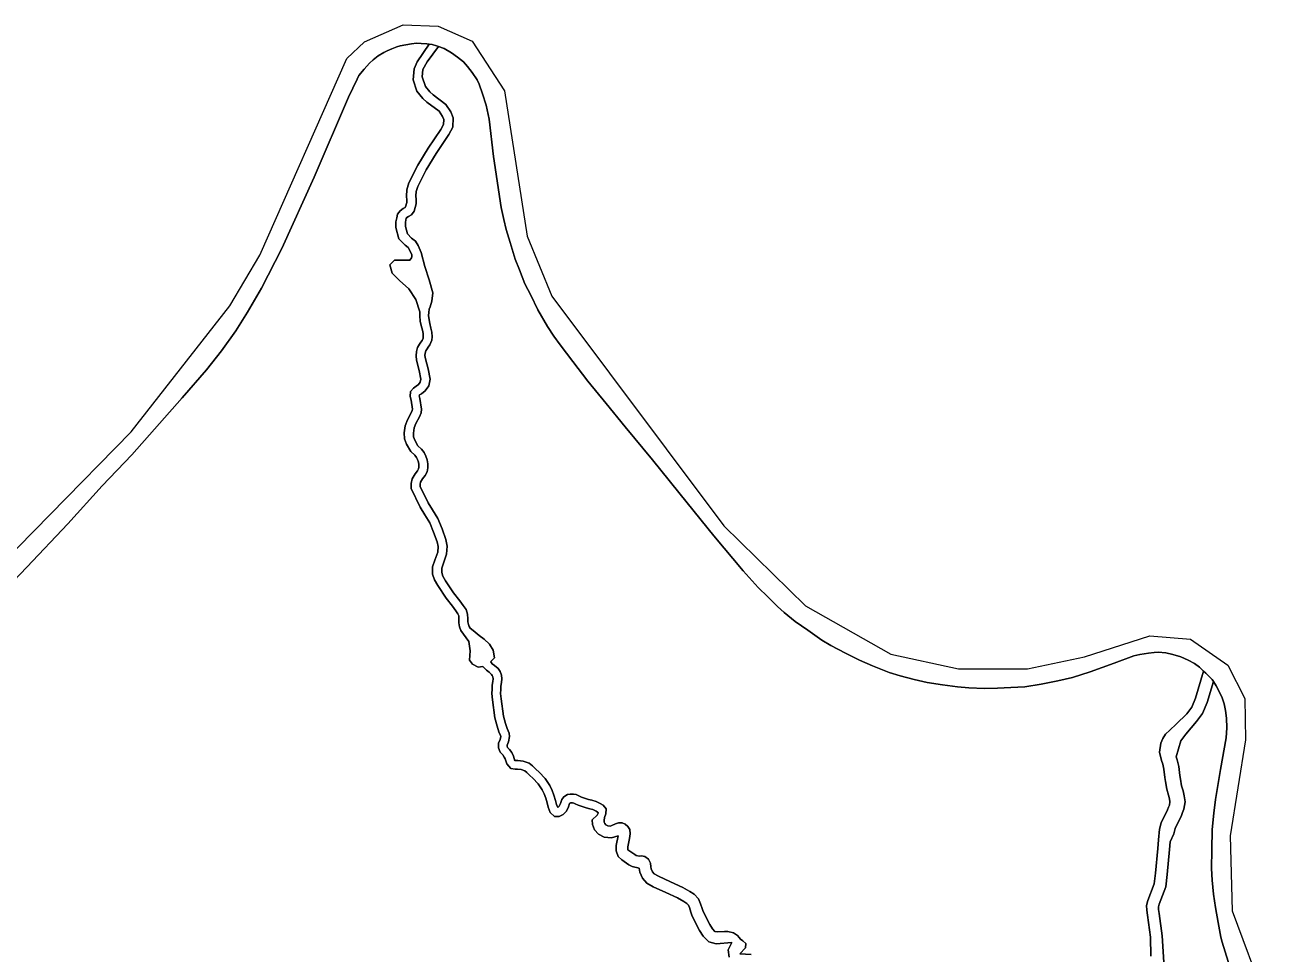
# Model space of a CAD drawing. Header units: inches. Extents: x 469561 to 471650, y 1000291 to 1003909.
# Drawn here: x 470530 to 471096, y 1002944 to 1003368 of the extents above; entities that cross this region are included whole.
import ezdxf

# ---------------------------------------------------------------- set-up
doc = ezdxf.new("R2010")
doc.units = ezdxf.units.IN
doc.header["$MEASUREMENT"] = 0
doc.layers.add('Gulele_10_08_New_Parcel', color=7, linetype='Continuous')

msp = doc.modelspace()

# ---------------------------------------------------------------- linework, layer by layer
at = {"layer": 'Gulele_10_08_New_Parcel'}
for points in [[(470504.8836, 1003107.2522), (470578.8846, 1003182.7174), (470623.9789, 1003240.256), (470637.565, 1003263.3871), (470677.3116, 1003353.1646), (470685.4055, 1003360.6822), (470703.0385, 1003368.489), (470718.9371, 1003367.9107), (470734.5467, 1003360.9714), (470749.2891, 1003338.4186), (470759.551, 1003272.0611), (470770.8246, 1003244.593), (470849.306, 1003139.7801), (470886.5956, 1003103.3486), (470925.4749, 1003081.2294), (470956.405, 1003074.5792), (470987.9132, 1003074.5792), (471013.9292, 1003080.0729), (471043.703, 1003089.6145), (471062.2032, 1003088.1688), (471079.2581, 1003076.3141), (471087.0629, 1003060.9897), (471087.352, 1003042.1957), (471080.2698, 1002998.3913), (471081.2815, 1002964.1282), (471096.3129, 1002923.6488)], [(471082.7141, 1002930.2571), (471076.6249, 1002949.7668), (471076.1367, 1002952.1492), (471074.8417, 1002958.8236), (471073.6518, 1002965.5806), (471072.6965, 1002971.807), (471072.1667, 1002978.1875), (471071.8719, 1002983.4991), (471071.8965, 1002991.9629), (471072.1669, 1003001.2606), (471072.8499, 1003008.6764), (471073.6237, 1003015.008), (471075.9328, 1003028.6301), (471078.4436, 1003043.035), (471078.7583, 1003047.6194), (471078.6529, 1003052.0351), (471078.192, 1003055.611), (471077.5415, 1003058.5594), (471076.7264, 1003061.3037), (471075.3295, 1003064.1669), (471073.9482, 1003066.7819), (471072.6757, 1003068.7235), (471072.0447, 1003069.6863), (471069.2801, 1003072.6227), (471068.2314, 1003073.5689), (471066.3185, 1003075.2948), (471064.0936, 1003077.0122), (471061.2435, 1003078.5945), (471057.7692, 1003080.0614), (471054.1559, 1003081.166), (471050.912, 1003081.7965), (471047.5285, 1003082.1672), (471045.6852, 1003082.0922), (471043.1087, 1003081.7548), (471039.1545, 1003081.1135), (471036.445, 1003080.434), (471027.337, 1003077.2007), (471016.3936, 1003073.1529), (471008.4546, 1003070.6524), (471001.643, 1003069.0695), (470994.1164, 1003067.5585), (470986.5973, 1003066.3895), (470980.2952, 1003066.0025), (470974.2014, 1003065.707), (470968.2121, 1003065.6644), (470961.0868, 1003065.9517), (470955.9778, 1003066.343), (470949.0653, 1003067.2209), (470942.0456, 1003068.2823), (470936.1362, 1003069.751), (470929.7644, 1003071.3797), (470924.7566, 1003072.9122), (470917.1839, 1003075.8966), (470911.2229, 1003078.5577), (470904.8221, 1003081.6732), (470898.2002, 1003085.1785), (470894.089, 1003087.6757), (470887.5842, 1003092.1407), (470881.9022, 1003096.2422), (470876.79, 1003100.2834), (470873.8105, 1003103.077), (470869.3475, 1003107.3676), (470865.0122, 1003111.7255), (470858.1796, 1003119.3199), (470844.8167, 1003135.2781), (470832.6712, 1003150.4028), (470816.8107, 1003169.9894), (470804.3057, 1003185.0505), (470795.5663, 1003195.6488), (470787.3092, 1003205.8338), (470780.4357, 1003214.8463), (470774.6368, 1003222.4918), (470771.7842, 1003226.3427), (470768.8124, 1003230.8738), (470764.5246, 1003238.3804), (470761.2378, 1003245.0303), (470758.5467, 1003250.3181), (470756.0708, 1003256.6043), (470754.1698, 1003261.483), (470751.8081, 1003269.1946), (470749.9675, 1003275.026), (470748.9286, 1003279.6481), (470747.7925, 1003285.1252), (470744.3058, 1003308.3313), (470742.1849, 1003325.419), (470740.871, 1003331.8276), (470739.1743, 1003337.0025), (470737.7538, 1003341.4124), (470736.7688, 1003343.3885), (470734.4909, 1003346.7536), (470732.4278, 1003349.496), (470730.5297, 1003351.5678), (470727.8249, 1003353.7656), (470725.01, 1003355.743), (470721.6857, 1003357.6424), (470721.1987, 1003357.8733), (470719.1718, 1003358.5868), (470718.2607, 1003358.9075), (470716.2599, 1003359.4286), (470714.8658, 1003359.6026), (470713.7746, 1003359.7388), (470711.1909, 1003359.9877), (470709.136, 1003360.0601), (470706.873, 1003359.8751), (470704.2778, 1003359.4094), (470701.6917, 1003358.8333), (470700.0679, 1003358.3901), (470697.8921, 1003357.5099), (470695.664, 1003356.5551), (470694.2744, 1003355.8569), (470691.6448, 1003354.368), (470689.3205, 1003352.5227), (470687.6554, 1003350.9255), (470686.5126, 1003349.6206), (470685.2754, 1003348.2231), (470682.7617, 1003345.3652), (470681.9704, 1003343.7282), (470678.1203, 1003335.4062), (470662.4207, 1003298.9266), (470647.7049, 1003266.4256), (470638.4178, 1003248.3203), (470632.0361, 1003237.3611), (470626.6793, 1003228.806), (470620.133, 1003219.6896), (470613.2699, 1003210.9545), (470602.1661, 1003198.2212), (470579.1611, 1003172.261), (470565.7224, 1003158.0369), (470549.9693, 1003140.749), (470531.3309, 1003120.9742), (470519.0175, 1003108.1289)], [(470519.0175, 1003108.1289), (470531.3309, 1003120.9742), (470549.9693, 1003140.749), (470565.7224, 1003158.0369), (470579.1611, 1003172.261), (470602.1661, 1003198.2212), (470613.2699, 1003210.9545), (470620.133, 1003219.6896), (470626.6793, 1003228.806), (470632.0361, 1003237.3611), (470638.4178, 1003248.3203), (470647.7049, 1003266.4256), (470662.4207, 1003298.9266), (470678.1203, 1003335.4062), (470681.9704, 1003343.7282), (470682.7617, 1003345.3652), (470685.2754, 1003348.2231), (470686.5126, 1003349.6206), (470687.6554, 1003350.9255), (470689.3205, 1003352.5227), (470691.6448, 1003354.368), (470694.2744, 1003355.8569), (470695.664, 1003356.5551), (470697.8921, 1003357.5099), (470700.0679, 1003358.3901), (470701.6917, 1003358.8333), (470704.2778, 1003359.4094), (470706.873, 1003359.8751), (470709.136, 1003360.0601), (470711.1909, 1003359.9877), (470713.7746, 1003359.7388), (470714.8658, 1003359.6026), (470709.4773, 1003351.5765), (470708.0509, 1003348.3217), (470707.6072, 1003343.4116), (470709.2901, 1003338.2475), (470712.063, 1003334.9144), (470713.88, 1003333.1794), (470719.3811, 1003329.0196), (470720.9752, 1003326.7047), (470721.5341, 1003325.2783), (470721.4364, 1003322.9894), (470720.1541, 1003320.7334), (470714.3654, 1003312.1133), (470709.6996, 1003304.3689), (470705.6175, 1003296.2912), (470704.6682, 1003293.1342), (470704.5009, 1003290.3551), (470704.678, 1003288.4908), (470704.6845, 1003287.4175), (470704.0523, 1003285.3547), (470703.8868, 1003285.1314), (470703.0385, 1003284.6393), (470701.6925, 1003283.6162), (470700.4323, 1003282.084), (470700.0685, 1003280.362), (470699.7178, 1003278.6084), (470699.7358, 1003275.9141), (470701.0758, 1003270.8774), (470703.9386, 1003267.8628), (470705.3089, 1003266.79), (470705.9454, 1003265.7574), (470706.9288, 1003263.4723), (470706.9883, 1003262.6384), (470706.7792, 1003262.0933), (470706.0947, 1003261.1396), (470699.065, 1003261.0127), (470696.9541, 1003258.8999), (470697.981, 1003255.1312), (470701.2902, 1003251.8193), (470705.5978, 1003248.0506), (470708.7928, 1003243.1399), (470710.6588, 1003237.5551), (470710.6063, 1003235.641), (470710.8389, 1003233.1954), (470711.2445, 1003231.2028), (470711.7874, 1003229.0631), (470712.1258, 1003227.6048), (470712.1976, 1003226.2367), (470712.1073, 1003225.5255), (470711.6683, 1003224.3992), (470711.1443, 1003223.7053), (470710.5158, 1003222.813), (470709.6054, 1003221.2489), (470709.0434, 1003219.3303), (470708.9067, 1003217.4007), (470709.1379, 1003215.4944), (470710.3357, 1003210.7121), (470711.0952, 1003206.7529), (470710.8029, 1003205.4316), (470710.0748, 1003204.333), (470708.9894, 1003203.5231), (470707.7689, 1003202.7199), (470706.4401, 1003201.16), (470706.198, 1003198.8997), (470706.6013, 1003197.172), (470707.2071, 1003193.0461), (470707.1445, 1003192.4623), (470706.6956, 1003191.4505), (470704.9738, 1003188.2352), (470704.0087, 1003185.5017), (470703.5554, 1003182.2782), (470703.6765, 1003179.557), (470704.5884, 1003177.1157), (470706.5086, 1003173.7723), (470708.2912, 1003172.1001), (470709.0416, 1003171.0914), (470709.5441, 1003170.0396), (470709.9649, 1003168.8891), (470710.137, 1003167.7932), (470710.1648, 1003166.6723), (470709.9892, 1003165.884), (470709.5475, 1003165.0047), (470708.4544, 1003163.5279), (470707.0869, 1003161.2615), (470706.6736, 1003159.2029), (470706.6886, 1003156.9245), (470710.7394, 1003148.2834), (470712.8979, 1003144.8503), (470715.2032, 1003141.2462), (470716.901, 1003136.9764), (470718.538, 1003132.5293), (470718.9819, 1003130.3402), (470718.7756, 1003127.7757), (470717.5165, 1003124.2036), (470716.4798, 1003121.1228), (470716.4667, 1003117.8367), (470717.3172, 1003115.1321), (470718.7821, 1003112.6146), (470722.6167, 1003106.8723), (470725.585, 1003103.1147), (470727.0712, 1003101.0883), (470728.0393, 1003099.7012), (470728.3521, 1003098.7653), (470728.4504, 1003097.3028), (470728.4607, 1003095.6094), (470728.7454, 1003093.8), (470729.3384, 1003092.0597), (470732.9693, 1003087.0228), (470733.5969, 1003082.7401), (470733.3116, 1003078.5146), (470734.6238, 1003076.6873), (470737.3054, 1003075.2598), (470739.4407, 1003075.6812), (470741.0412, 1003073.9116), (470742.2368, 1003073.057), (470743.3917, 1003072.0289), (470743.7014, 1003071.5783), (470743.965, 1003070.8668), (470744.0276, 1003069.9679), (470743.9406, 1003068.7688), (470743.7019, 1003067.0739), (470743.5967, 1003065.3323), (470743.4915, 1003063.3203), (470743.7169, 1003060.4355), (470744.8427, 1003052.1394), (470745.9019, 1003048.4373), (470746.677, 1003045.8727), (470747.4828, 1003044.1107), (470747.5372, 1003043.7365), (470747.2653, 1003042.3714), (470746.5539, 1003040.5918), (470746.4781, 1003038.5888), (470747.267, 1003036.6111), (470748.4473, 1003035.2833), (470749.1722, 1003034.3302), (470749.5583, 1003033.4309), (470749.822, 1003032.5076), (470750.2613, 1003031.2439), (470752.1529, 1003029.0106), (470754.1905, 1003028.7331), (470755.1947, 1003028.7948), (470756.8816, 1003028.5842), (470758.5558, 1003027.9605), (470759.3707, 1003027.3133), (470760.7867, 1003025.9416), (470762.2256, 1003024.6014), (470764.6602, 1003022.017), (470766.4432, 1003019.4168), (470767.2823, 1003017.467), (470768.0504, 1003015.5703), (470768.6671, 1003013.4495), (470769.2261, 1003011.4135), (470770.165, 1003008.9685), (470772.1261, 1003007.236), (470774.2628, 1003007.1882), (470776.0022, 1003008.0237), (470777.5974, 1003009.6785), (470778.4387, 1003011.6307), (470778.9795, 1003013.0702), (470779.1181, 1003013.2549), (470779.3206, 1003013.3857), (470780.3455, 1003013.3737), (470780.8489, 1003013.3009), (470781.4284, 1003013.0334), (470782.8316, 1003012.2984), (470786.553, 1003011.0755), (470788.1569, 1003010.7421), (470789.6047, 1003010.3554), (470791.0309, 1003009.6068), (470791.7461, 1003009.1874), (470791.946, 1003008.9628), (470791.9888, 1003008.6542), (470791.5912, 1003007.7567), (470789.3253, 1003005.6447), (470789.448, 1003003.5131), (470790.3638, 1003001.1565), (470792.1686, 1002999.159), (470794.8002, 1002997.7084), (470798.0263, 1002997.4214), (470801.1551, 1002998.3157), (470800.1299, 1002993.9124), (470800.1945, 1002991.5317), (470801.0837, 1002988.925), (470802.7604, 1002987.3862), (470806.0166, 1002985.1384), (470807.5715, 1002984.4187), (470810.6861, 1002983.6369), (470811.0439, 1002981.7821), (470812.1512, 1002979.0214), (470814.1874, 1002976.7259), (470817.0607, 1002975.149), (470822.8116, 1002972.4743), (470828.1269, 1002970.0336), (470831.1156, 1002968.3134), (470832.4853, 1002967.5276), (470833.1824, 1002966.7796), (470833.6298, 1002965.5986), (470834.3357, 1002963.5242), (470834.9305, 1002961.7141), (470838.2759, 1002955.2174), (470839.8979, 1002952.6188), (470842.4119, 1002949.9526), (470845.7894, 1002949.1039), (470853.001, 1002949.6536), (470851.283, 1002946.3203), (470851.6859, 1002942.962)], [(470851.6859, 1002942.962), (470851.283, 1002946.3203), (470853.001, 1002949.6536), (470845.7894, 1002949.1039), (470842.4119, 1002949.9526), (470839.8979, 1002952.6188), (470838.2759, 1002955.2174), (470834.9305, 1002961.7141), (470834.3357, 1002963.5242), (470833.6298, 1002965.5986), (470833.1824, 1002966.7796), (470832.4853, 1002967.5276), (470831.1156, 1002968.3134), (470828.1269, 1002970.0336), (470822.8116, 1002972.4743), (470817.0607, 1002975.149), (470814.1874, 1002976.7259), (470812.1512, 1002979.0214), (470811.0439, 1002981.7821), (470810.6861, 1002983.6369), (470807.5715, 1002984.4187), (470806.0166, 1002985.1384), (470802.7604, 1002987.3862), (470801.0837, 1002988.925), (470800.1945, 1002991.5317), (470800.1299, 1002993.9124), (470801.1551, 1002998.3157), (470798.0263, 1002997.4214), (470794.8002, 1002997.7084), (470792.1686, 1002999.159), (470790.3638, 1003001.1565), (470789.448, 1003003.5131), (470789.3253, 1003005.6447), (470791.5912, 1003007.7567), (470791.9888, 1003008.6542), (470791.946, 1003008.9628), (470791.7461, 1003009.1874), (470791.0309, 1003009.6068), (470789.6047, 1003010.3554), (470788.1569, 1003010.7421), (470786.553, 1003011.0755), (470782.8316, 1003012.2984), (470781.4284, 1003013.0334), (470780.8489, 1003013.3009), (470780.3455, 1003013.3737), (470779.3206, 1003013.3857), (470779.1181, 1003013.2549), (470778.9795, 1003013.0702), (470778.4387, 1003011.6307), (470777.5974, 1003009.6785), (470776.0022, 1003008.0237), (470774.2628, 1003007.1882), (470772.1261, 1003007.236), (470770.165, 1003008.9685), (470769.2261, 1003011.4135), (470768.6671, 1003013.4495), (470768.0504, 1003015.5703), (470767.2823, 1003017.467), (470766.4432, 1003019.4168), (470764.6602, 1003022.017), (470762.2256, 1003024.6014), (470760.7867, 1003025.9416), (470759.3707, 1003027.3133), (470758.5558, 1003027.9605), (470756.8816, 1003028.5842), (470755.1947, 1003028.7948), (470754.1905, 1003028.7331), (470752.1529, 1003029.0106), (470750.2613, 1003031.2439), (470749.822, 1003032.5076), (470749.5583, 1003033.4309), (470749.1722, 1003034.3302), (470748.4473, 1003035.2833), (470747.267, 1003036.6111), (470746.4781, 1003038.5888), (470746.5539, 1003040.5918), (470747.2653, 1003042.3714), (470747.5372, 1003043.7365), (470747.4828, 1003044.1107), (470746.677, 1003045.8727), (470745.9019, 1003048.4373), (470744.8427, 1003052.1394), (470743.7169, 1003060.4355), (470743.4915, 1003063.3203), (470743.5967, 1003065.3323), (470743.7019, 1003067.0739), (470743.9406, 1003068.7688), (470744.0276, 1003069.9679), (470743.965, 1003070.8668), (470743.7014, 1003071.5783), (470743.3917, 1003072.0289), (470742.2368, 1003073.057), (470741.0412, 1003073.9116), (470739.4407, 1003075.6812), (470737.3054, 1003075.2598), (470734.6238, 1003076.6873), (470733.3116, 1003078.5146), (470733.5969, 1003082.7401), (470732.9693, 1003087.0228), (470729.3384, 1003092.0597), (470728.7454, 1003093.8), (470728.4607, 1003095.6094), (470728.4504, 1003097.3028), (470728.3521, 1003098.7653), (470728.0393, 1003099.7012), (470727.0712, 1003101.0883), (470725.585, 1003103.1147), (470722.6167, 1003106.8723), (470718.7821, 1003112.6146), (470717.3172, 1003115.1321), (470716.4667, 1003117.8367), (470716.4798, 1003121.1228), (470717.5165, 1003124.2036), (470718.7756, 1003127.7757), (470718.9819, 1003130.3402), (470718.538, 1003132.5293), (470716.901, 1003136.9764), (470715.2032, 1003141.2462), (470712.8979, 1003144.8503), (470710.7394, 1003148.2834), (470706.6886, 1003156.9245), (470706.6736, 1003159.2029), (470707.0869, 1003161.2615), (470708.4544, 1003163.5279), (470709.5475, 1003165.0047), (470709.9892, 1003165.884), (470710.1648, 1003166.6723), (470710.137, 1003167.7932), (470709.9649, 1003168.8891), (470709.5441, 1003170.0396), (470709.0416, 1003171.0914), (470708.2912, 1003172.1001), (470706.5086, 1003173.7723), (470704.5884, 1003177.1157), (470703.6765, 1003179.557), (470703.5554, 1003182.2782), (470704.0087, 1003185.5017), (470704.9738, 1003188.2352), (470706.6956, 1003191.4505), (470707.1445, 1003192.4623), (470707.2071, 1003193.0461), (470706.6013, 1003197.172), (470706.198, 1003198.8997), (470706.4401, 1003201.16), (470707.7689, 1003202.7199), (470708.9894, 1003203.5231), (470710.0748, 1003204.333), (470710.8029, 1003205.4316), (470711.0952, 1003206.7529), (470710.3357, 1003210.7121), (470709.1379, 1003215.4944), (470708.9067, 1003217.4007), (470709.0434, 1003219.3303), (470709.6054, 1003221.2489), (470710.5158, 1003222.813), (470711.1443, 1003223.7053), (470711.6683, 1003224.3992), (470712.1073, 1003225.5255), (470712.1976, 1003226.2367), (470712.1258, 1003227.6048), (470711.7874, 1003229.0631), (470711.2445, 1003231.2028), (470710.8389, 1003233.1954), (470710.6063, 1003235.641), (470710.6588, 1003237.5551), (470708.7928, 1003243.1399), (470705.5978, 1003248.0506), (470701.2902, 1003251.8193), (470697.981, 1003255.1312), (470696.9541, 1003258.8999), (470699.065, 1003261.0127), (470706.0947, 1003261.1396), (470706.7792, 1003262.0933), (470706.9883, 1003262.6384), (470706.9288, 1003263.4723), (470705.9454, 1003265.7574), (470705.3089, 1003266.79), (470703.9386, 1003267.8628), (470701.0758, 1003270.8774), (470699.7358, 1003275.9141), (470699.7178, 1003278.6084), (470700.0685, 1003280.362), (470700.4323, 1003282.084), (470701.6925, 1003283.6162), (470703.0385, 1003284.6393), (470703.8868, 1003285.1314), (470704.0523, 1003285.3547), (470704.6845, 1003287.4175), (470704.678, 1003288.4908), (470704.5009, 1003290.3551), (470704.6682, 1003293.1342), (470705.6175, 1003296.2912), (470709.6996, 1003304.3689), (470714.3654, 1003312.1133), (470720.1541, 1003320.7334), (470721.4364, 1003322.9894), (470721.5341, 1003325.2783), (470720.9752, 1003326.7047), (470719.3811, 1003329.0196), (470713.88, 1003333.1794), (470712.063, 1003334.9144), (470709.2901, 1003338.2475), (470707.6072, 1003343.4116), (470708.0509, 1003348.3217), (470709.4773, 1003351.5765), (470714.8658, 1003359.6026), (470716.2599, 1003359.4286), (470718.2607, 1003358.9075), (470719.1718, 1003358.5868), (470713.9846, 1003351.6336), (470711.9877, 1003348.1504), (470711.7274, 1003344.7536), (470713.1518, 1003340.38), (470715.2355, 1003337.8763), (470716.6924, 1003336.4845), (470722.5523, 1003332.0525), (470724.8265, 1003328.7504), (470725.902, 1003326.0075), (470725.7213, 1003321.7585), (470723.8416, 1003318.4526), (470718.0212, 1003309.7867), (470713.4948, 1003302.2705), (470709.6565, 1003294.6782), (470708.9625, 1003292.3698), (470708.846, 1003290.43), (470709.0088, 1003288.7095), (470709.0216, 1003286.7816), (470707.9771, 1003283.3736), (470706.8353, 1003281.8323), (470705.4452, 1003281.0264), (470704.7173, 1003280.4728), (470704.4526, 1003280.1506), (470704.3128, 1003279.4893), (470704.054, 1003278.1934), (470704.0642, 1003276.495), (470704.9783, 1003273.0595), (470706.8602, 1003271.0785), (470708.5903, 1003269.7236), (470709.8004, 1003267.7614), (470711.1987, 1003264.5122), (470712.9008, 1003258.2148), (470714.9547, 1003252.0478), (470716.5522, 1003246.1092), (470716.1381, 1003242.3436), (470715.3529, 1003239.7677), (470714.9561, 1003238.6793), (470714.6848, 1003237.1799), (470714.6457, 1003235.7762), (470714.8348, 1003233.7904), (470715.179, 1003232.1013), (470715.7078, 1003230.0158), (470716.1364, 1003228.1697), (470716.2448, 1003226.0863), (470716.0473, 1003224.5245), (470715.2256, 1003222.4152), (470714.4041, 1003221.3265), (470713.9148, 1003220.6327), (470713.3397, 1003219.6434), (470713.0371, 1003218.6124), (470712.9592, 1003217.5031), (470713.1434, 1003215.9795), (470714.3853, 1003211.5218), (470715.3114, 1003206.6932), (470714.669, 1003203.7904), (470713.1201, 1003201.4524), (470711.3602, 1003200.1401), (470710.5313, 1003199.5949), (470710.4111, 1003199.4534), (470710.379, 1003199.1555), (470710.6622, 1003197.9425), (470711.3692, 1003193.1272), (470711.1812, 1003191.3794), (470710.409, 1003189.6364), (470708.7632, 1003186.5632), (470708.0408, 1003184.517), (470707.6981, 1003182.0801), (470707.7729, 1003180.3917), (470708.338, 1003178.8778), (470709.7834, 1003176.3627), (470711.3845, 1003174.8595), (470712.5947, 1003173.2341), (470713.3542, 1003171.6428), (470713.9817, 1003169.9301), (470714.2596, 1003168.1658), (470714.3052, 1003166.2681), (470713.9088, 1003164.4867), (470713.0772, 1003162.8325), (470711.8902, 1003161.228), (470710.995, 1003159.7437), (470710.8064, 1003158.8053), (470710.8124, 1003157.8576), (470714.3709, 1003150.267), (470716.3863, 1003147.062), (470718.8949, 1003143.139), (470720.7587, 1003138.453), (470722.5229, 1003133.659), (470723.1446, 1003130.5896), (470722.8491, 1003126.9099), (470721.4208, 1003122.859), (470720.6068, 1003120.4384), (470720.5984, 1003118.4625), (470721.1186, 1003116.811), (470722.2875, 1003114.8017), (470725.9591, 1003109.3035), (470728.871, 1003105.6165), (470730.4293, 1003103.4912), (470731.7666, 1003101.5769), (470732.4364, 1003099.5717), (470732.5788, 1003097.4543), (470732.5882, 1003095.9453), (470732.77, 1003094.7943), (470733.0933, 1003093.844), (470733.5803, 1003093.0664), (470734.9859, 1003092.0596), (470737.76, 1003089.788), (470740.0001, 1003088.0748), (470742.3959, 1003085.8645), (470744.1615, 1003083.031), (470744.739, 1003079.6521), (470743.0234, 1003077.8596), (470742.9354, 1003077.8052), (470742.9696, 1003077.6952), (470743.6971, 1003076.891), (470744.7171, 1003076.1619), (470746.3894, 1003074.673), (470747.251, 1003073.4197), (470747.8842, 1003071.7109), (470748.0058, 1003069.9619), (470747.8887, 1003068.3481), (470747.6534, 1003066.677), (470747.5586, 1003065.109), (470747.4678, 1003063.3716), (470747.6643, 1003060.8572), (470748.7365, 1003052.9562), (470749.709, 1003049.5571), (470750.3977, 1003047.2783), (470751.3282, 1003045.2437), (470751.5623, 1003043.631), (470751.0857, 1003041.2378), (470750.4933, 1003039.756), (470750.4753, 1003039.2785), (470750.6951, 1003038.7275), (470751.514, 1003037.8063), (470752.626, 1003036.3442), (470753.3045, 1003034.764), (470753.6069, 1003033.7049), (470754.0095, 1003032.5469), (470754.0597, 1003032.7558), (470754.338, 1003032.7179), (470755.3198, 1003032.7782), (470757.8328, 1003032.4645), (470760.5309, 1003031.4593), (470761.9915, 1003030.2993), (470763.5198, 1003028.8188), (470765.0251, 1003027.4168), (470767.7592, 1003024.5145), (470769.935, 1003021.3414), (470770.9443, 1003018.9963), (470771.8044, 1003016.8725), (470772.4859, 1003014.5288), (470773.0008, 1003012.6531), (470773.5209, 1003011.2987), (470773.6406, 1003011.2916), (470774.2391, 1003011.9124), (470774.7571, 1003013.1145), (470775.4647, 1003014.998), (470776.3698, 1003016.2037), (470777.9845, 1003017.2469), (470779.2132, 1003017.3611), (470780.6634, 1003017.3372), (470781.988, 1003017.1457), (470783.1818, 1003016.5946), (470784.3822, 1003015.9658), (470787.5795, 1003014.9152), (470789.0734, 1003014.6046), (470791.0568, 1003014.0749), (470792.9577, 1003013.077), (470794.294, 1003012.2935), (470795.7109, 1003010.701), (470795.5576, 1003008.4505), (470794.9307, 1003006.6649), (470794.6714, 1003005.2971), (470794.7083, 1003004.6567), (470794.9654, 1003003.995), (470795.5163, 1003003.3853), (470796.3866, 1003002.9056), (470797.5142, 1003002.8053), (470798.2727, 1003003.0221), (470799.8303, 1003003.8282), (470801.2044, 1003004.2454), (470802.8777, 1003004.2555), (470804.3431, 1003003.7063), (470805.5452, 1003002.6847), (470806.4114, 1003001.2736), (470806.6514, 1002999.2676), (470806.3484, 1002997.1725), (470805.4638, 1002993.3729), (470805.5023, 1002991.9546), (470808.6629, 1002989.7728), (470809.3512, 1002989.4543), (470810.6984, 1002989.1161), (470811.7713, 1002989.1734), (470813.2903, 1002988.9663), (470814.997, 1002987.6721), (470815.8808, 1002985.8503), (470815.9863, 1002984.2338), (470816.1685, 1002983.2892), (470816.7423, 1002981.8586), (470817.5537, 1002980.9439), (470819.4637, 1002979.8957), (470825.0422, 1002977.3012), (470830.5678, 1002974.7639), (470833.7648, 1002972.9238), (470835.8277, 1002971.7403), (470837.7846, 1002969.6405), (470838.6344, 1002967.3976), (470839.3786, 1002965.2107), (470839.8507, 1002963.774), (470842.9028, 1002957.8468), (470844.1289, 1002955.8825), (470845.2147, 1002954.7309), (470846.2471, 1002954.4715), (470849.6505, 1002954.7309), (470851.1514, 1002954.6756), (470853.7939, 1002954.0987), (470855.5675, 1002952.9077), (470856.3025, 1002951.9205), (470856.9349, 1002951.2063), (470857.9257, 1002950.4601), (470859.2924, 1002949.2115), (470859.1429, 1002947.262), (470856.6251, 1002944.4603), (470861.7774, 1002944.1553)], [(470861.7774, 1002944.1553), (470856.6251, 1002944.4603), (470859.1429, 1002947.262), (470859.2924, 1002949.2115), (470857.9257, 1002950.4601), (470856.9349, 1002951.2063), (470856.3025, 1002951.9205), (470855.5675, 1002952.9077), (470853.7939, 1002954.0987), (470851.1514, 1002954.6756), (470849.6505, 1002954.7309), (470846.2471, 1002954.4715), (470845.2147, 1002954.7309), (470844.1289, 1002955.8825), (470842.9028, 1002957.8468), (470839.8507, 1002963.774), (470839.3786, 1002965.2107), (470838.6344, 1002967.3976), (470837.7846, 1002969.6405), (470835.8277, 1002971.7403), (470833.7648, 1002972.9238), (470830.5678, 1002974.7639), (470825.0422, 1002977.3012), (470819.4637, 1002979.8957), (470817.5537, 1002980.9439), (470816.7423, 1002981.8586), (470816.1685, 1002983.2892), (470815.9863, 1002984.2338), (470815.8808, 1002985.8503), (470814.997, 1002987.6721), (470813.2903, 1002988.9663), (470811.7713, 1002989.1734), (470810.6984, 1002989.1161), (470809.3512, 1002989.4543), (470808.6629, 1002989.7728), (470805.5023, 1002991.9546), (470805.4638, 1002993.3729), (470806.3484, 1002997.1725), (470806.6514, 1002999.2676), (470806.4114, 1003001.2736), (470805.5452, 1003002.6847), (470804.3431, 1003003.7063), (470802.8777, 1003004.2555), (470801.2044, 1003004.2454), (470799.8303, 1003003.8282), (470798.2727, 1003003.0221), (470797.5142, 1003002.8053), (470796.3866, 1003002.9056), (470795.5163, 1003003.3853), (470794.9654, 1003003.995), (470794.7083, 1003004.6567), (470794.6714, 1003005.2971), (470794.9307, 1003006.6649), (470795.5576, 1003008.4505), (470795.7109, 1003010.701), (470794.294, 1003012.2935), (470792.9577, 1003013.077), (470791.0568, 1003014.0749), (470789.0734, 1003014.6046), (470787.5795, 1003014.9152), (470784.3822, 1003015.9658), (470783.1818, 1003016.5946), (470781.988, 1003017.1457), (470780.6634, 1003017.3372), (470779.2132, 1003017.3611), (470777.9845, 1003017.2469), (470776.3698, 1003016.2037), (470775.4647, 1003014.998), (470774.7571, 1003013.1145), (470774.2391, 1003011.9124), (470773.6406, 1003011.2916), (470773.5209, 1003011.2987), (470773.0008, 1003012.6531), (470772.4859, 1003014.5288), (470771.8044, 1003016.8725), (470770.9443, 1003018.9963), (470769.935, 1003021.3414), (470767.7592, 1003024.5145), (470765.0251, 1003027.4168), (470763.5198, 1003028.8188), (470761.9915, 1003030.2993), (470760.5309, 1003031.4593), (470757.8328, 1003032.4645), (470755.3198, 1003032.7782), (470754.338, 1003032.7179), (470754.0597, 1003032.7558), (470754.0095, 1003032.5469), (470753.6069, 1003033.7049), (470753.3045, 1003034.764), (470752.626, 1003036.3442), (470751.514, 1003037.8063), (470750.6951, 1003038.7275), (470750.4753, 1003039.2785), (470750.4933, 1003039.756), (470751.0857, 1003041.2378), (470751.5623, 1003043.631), (470751.3282, 1003045.2437), (470750.3977, 1003047.2783), (470749.709, 1003049.5571), (470748.7365, 1003052.9562), (470747.6643, 1003060.8572), (470747.4678, 1003063.3716), (470747.5586, 1003065.109), (470747.6534, 1003066.677), (470747.8887, 1003068.3481), (470748.0058, 1003069.9619), (470747.8842, 1003071.7109), (470747.251, 1003073.4197), (470746.3894, 1003074.673), (470744.7171, 1003076.1619), (470743.6971, 1003076.891), (470742.9696, 1003077.6952), (470742.9354, 1003077.8052), (470743.0234, 1003077.8596), (470744.739, 1003079.6521), (470744.1615, 1003083.031), (470742.3959, 1003085.8645), (470740.0001, 1003088.0748), (470737.76, 1003089.788), (470734.9859, 1003092.0596), (470733.5803, 1003093.0664), (470733.0933, 1003093.844), (470732.77, 1003094.7943), (470732.5882, 1003095.9453), (470732.5788, 1003097.4543), (470732.4364, 1003099.5717), (470731.7666, 1003101.5769), (470730.4293, 1003103.4912), (470728.871, 1003105.6165), (470725.9591, 1003109.3035), (470722.2875, 1003114.8017), (470721.1186, 1003116.811), (470720.5984, 1003118.4625), (470720.6068, 1003120.4384), (470721.4208, 1003122.859), (470722.8491, 1003126.9099), (470723.1446, 1003130.5896), (470722.5229, 1003133.659), (470720.7587, 1003138.453), (470718.8949, 1003143.139), (470716.3863, 1003147.062), (470714.3709, 1003150.267), (470710.8124, 1003157.8576), (470710.8064, 1003158.8053), (470710.995, 1003159.7437), (470711.8902, 1003161.228), (470713.0772, 1003162.8325), (470713.9088, 1003164.4867), (470714.3052, 1003166.2681), (470714.2596, 1003168.1658), (470713.9817, 1003169.9301), (470713.3542, 1003171.6428), (470712.5947, 1003173.2341), (470711.3845, 1003174.8595), (470709.7834, 1003176.3627), (470708.338, 1003178.8778), (470707.7729, 1003180.3917), (470707.6981, 1003182.0801), (470708.0408, 1003184.517), (470708.7632, 1003186.5632), (470710.409, 1003189.6364), (470711.1812, 1003191.3794), (470711.3692, 1003193.1272), (470710.6622, 1003197.9425), (470710.379, 1003199.1555), (470710.4111, 1003199.4534), (470710.5313, 1003199.5949), (470711.3602, 1003200.1401), (470713.1201, 1003201.4524), (470714.669, 1003203.7904), (470715.3114, 1003206.6932), (470714.3853, 1003211.5218), (470713.1434, 1003215.9795), (470712.9592, 1003217.5031), (470713.0371, 1003218.6124), (470713.3397, 1003219.6434), (470713.9148, 1003220.6327), (470714.4041, 1003221.3265), (470715.2256, 1003222.4152), (470716.0473, 1003224.5245), (470716.2448, 1003226.0863), (470716.1364, 1003228.1697), (470715.7078, 1003230.0158), (470715.179, 1003232.1013), (470714.8348, 1003233.7904), (470714.6457, 1003235.7762), (470714.6848, 1003237.1799), (470714.9561, 1003238.6793), (470715.3529, 1003239.7677), (470716.1381, 1003242.3436), (470716.5522, 1003246.1092), (470714.9547, 1003252.0478), (470712.9008, 1003258.2148), (470711.1987, 1003264.5122), (470709.8004, 1003267.7614), (470708.5903, 1003269.7236), (470706.8602, 1003271.0785), (470704.9783, 1003273.0595), (470704.0642, 1003276.495), (470704.054, 1003278.1934), (470704.3128, 1003279.4893), (470704.4526, 1003280.1506), (470704.7173, 1003280.4728), (470705.4452, 1003281.0264), (470706.8353, 1003281.8323), (470707.9771, 1003283.3736), (470709.0216, 1003286.7816), (470709.0088, 1003288.7095), (470708.846, 1003290.43), (470708.9625, 1003292.3698), (470709.6565, 1003294.6782), (470713.4948, 1003302.2705), (470718.0212, 1003309.7867), (470723.8416, 1003318.4526), (470725.7213, 1003321.7585), (470725.902, 1003326.0075), (470724.8265, 1003328.7504), (470722.5523, 1003332.0525), (470716.6924, 1003336.4845), (470715.2355, 1003337.8763), (470713.1518, 1003340.38), (470711.7274, 1003344.7536), (470711.9877, 1003348.1504), (470713.9846, 1003351.6336), (470719.1718, 1003358.5868), (470721.1987, 1003357.8733), (470721.6857, 1003357.6424), (470725.01, 1003355.743), (470727.8249, 1003353.7656), (470730.5297, 1003351.5678), (470732.4278, 1003349.496), (470734.4909, 1003346.7536), (470736.7688, 1003343.3885), (470737.7538, 1003341.4124), (470739.1743, 1003337.0025), (470740.871, 1003331.8276), (470742.1849, 1003325.419), (470744.3058, 1003308.3313), (470747.7925, 1003285.1252), (470748.9286, 1003279.6481), (470749.9675, 1003275.026), (470751.8081, 1003269.1946), (470754.1698, 1003261.483), (470756.0708, 1003256.6043), (470758.5467, 1003250.3181), (470761.2378, 1003245.0303), (470764.5246, 1003238.3804), (470768.8124, 1003230.8738), (470771.7842, 1003226.3427), (470774.6368, 1003222.4918), (470780.4357, 1003214.8463), (470787.3092, 1003205.8338), (470795.5663, 1003195.6488), (470804.3057, 1003185.0505), (470816.8107, 1003169.9894), (470832.6712, 1003150.4028), (470844.8167, 1003135.2781), (470858.1796, 1003119.3199), (470865.0122, 1003111.7255), (470869.3475, 1003107.3676), (470873.8105, 1003103.077), (470876.79, 1003100.2834), (470881.9022, 1003096.2422), (470887.5842, 1003092.1407), (470894.089, 1003087.6757), (470898.2002, 1003085.1785), (470904.8221, 1003081.6732), (470911.2229, 1003078.5577), (470917.1839, 1003075.8966), (470924.7566, 1003072.9122), (470929.7644, 1003071.3797), (470936.1362, 1003069.751), (470942.0456, 1003068.2823), (470949.0653, 1003067.2209), (470955.9778, 1003066.343), (470961.0868, 1003065.9517), (470968.2121, 1003065.6644), (470974.2014, 1003065.707), (470980.2952, 1003066.0025), (470986.5973, 1003066.3895), (470994.1164, 1003067.5585), (471001.643, 1003069.0695), (471008.4546, 1003070.6524), (471016.3936, 1003073.1529), (471027.337, 1003077.2007), (471036.445, 1003080.434), (471039.1545, 1003081.1135), (471043.1087, 1003081.7548), (471045.6852, 1003082.0922), (471047.5285, 1003082.1672), (471050.912, 1003081.7965), (471054.1559, 1003081.166), (471057.7692, 1003080.0614), (471061.2435, 1003078.5945), (471064.0936, 1003077.0122), (471066.3185, 1003075.2948), (471068.2314, 1003073.5689), (471064.5828, 1003061.1208), (471062.8132, 1003057.0436), (471060.5995, 1003054.0995), (471055.7169, 1003049.2828), (471052.8643, 1003046.637), (471050.8627, 1003044.7831), (471049.5818, 1003042.849), (471048.6897, 1003040.588), (471048.108, 1003036.5529), (471048.978, 1003032.796), (471049.5932, 1003031.126), (471050.1001, 1003028.8561), (471050.591, 1003024.9382), (471050.8811, 1003023.1094), (471051.3873, 1003019.6593), (471052.2247, 1003016.984), (471052.6506, 1003015.3049), (471052.8454, 1003013.8958), (471052.611, 1003012.4257), (471052.2279, 1003011.4975), (471051.7813, 1003010.2882), (471048.8874, 1003004.2276), (471048.0993, 1003001.3775), (471047.564, 1002996.5129), (471047.3164, 1002992.5062), (471046.2415, 1002981.3399), (471045.6902, 1002976.4105), (471042.7379, 1002968.8181), (471042.2286, 1002966.5905), (471042.2442, 1002964.3728), (471042.5469, 1002962.1366), (471043.9884, 1002952.0658), (471044.1596, 1002943.384)], [(471044.1596, 1002943.384), (471043.9884, 1002952.0658), (471042.5469, 1002962.1366), (471042.2442, 1002964.3728), (471042.2286, 1002966.5905), (471042.7379, 1002968.8181), (471045.6902, 1002976.4105), (471046.2415, 1002981.3399), (471047.3164, 1002992.5062), (471047.564, 1002996.5129), (471048.0993, 1003001.3775), (471048.8874, 1003004.2276), (471051.7813, 1003010.2882), (471052.2279, 1003011.4975), (471052.611, 1003012.4257), (471052.8454, 1003013.8958), (471052.6506, 1003015.3049), (471052.2247, 1003016.984), (471051.3873, 1003019.6593), (471050.8811, 1003023.1094), (471050.591, 1003024.9382), (471050.1001, 1003028.8561), (471049.5932, 1003031.126), (471048.978, 1003032.796), (471048.108, 1003036.5529), (471048.6897, 1003040.588), (471049.5818, 1003042.849), (471050.8627, 1003044.7831), (471052.8643, 1003046.637), (471055.7169, 1003049.2828), (471060.5995, 1003054.0995), (471062.8132, 1003057.0436), (471064.5828, 1003061.1208), (471068.2314, 1003073.5689), (471069.2801, 1003072.6227), (471072.0447, 1003069.6863), (471072.6757, 1003068.7235), (471069.8823, 1003059.2026), (471067.7101, 1003054.1937), (471064.9082, 1003050.4687), (471060.1445, 1003044.7056), (471057.806, 1003041.71), (471055.7002, 1003034.3549), (471056.1764, 1003033.066), (471056.8535, 1003030.0306), (471057.3715, 1003025.901), (471057.6507, 1003024.1426), (471058.0831, 1003021.188), (471058.8152, 1003018.8505), (471059.3806, 1003016.6194), (471059.7679, 1003013.8248), (471059.2464, 1003010.556), (471058.6061, 1003009.0033), (471058.0952, 1003007.6209), (471055.2938, 1003001.7552), (471054.5996, 1002999.3117), (471052.8991, 1002995.6588), (471052.6775, 1002992.0827), (471051.5899, 1002980.7832), (471050.9573, 1002975.1154), (471047.8926, 1002967.2355), (471047.6105, 1002966.0028), (471047.6194, 1002964.7539), (471047.8728, 1002962.8788), (471049.3375, 1002952.6471), (471050.6474, 1002930.9329)], [(471050.6474, 1002930.9329), (471049.3375, 1002952.6471), (471047.8728, 1002962.8788), (471047.6194, 1002964.7539), (471047.6105, 1002966.0028), (471047.8926, 1002967.2355), (471050.9573, 1002975.1154), (471051.5899, 1002980.7832), (471052.6775, 1002992.0827), (471052.8991, 1002995.6588), (471054.5996, 1002999.3117), (471055.2938, 1003001.7552), (471058.0952, 1003007.6209), (471058.6061, 1003009.0033), (471059.2464, 1003010.556), (471059.7679, 1003013.8248), (471059.3806, 1003016.6194), (471058.8152, 1003018.8505), (471058.0831, 1003021.188), (471057.6507, 1003024.1426), (471057.3715, 1003025.901), (471056.8535, 1003030.0306), (471056.1764, 1003033.066), (471055.7002, 1003034.3549), (471057.806, 1003041.71), (471060.1445, 1003044.7056), (471064.9082, 1003050.4687), (471067.7101, 1003054.1937), (471069.8823, 1003059.2026), (471072.6757, 1003068.7235), (471073.9482, 1003066.7819), (471075.3295, 1003064.1669), (471076.7264, 1003061.3037), (471077.5415, 1003058.5594), (471078.192, 1003055.611), (471078.6529, 1003052.0351), (471078.7583, 1003047.6194), (471078.4436, 1003043.035), (471075.9328, 1003028.6301), (471073.6237, 1003015.008), (471072.8499, 1003008.6764), (471072.1669, 1003001.2606), (471071.8965, 1002991.9629), (471071.8719, 1002983.4991), (471072.1667, 1002978.1875), (471072.6965, 1002971.807), (471073.6518, 1002965.5806), (471074.8417, 1002958.8236), (471076.1367, 1002952.1492), (471076.6249, 1002949.7668), (471082.7141, 1002930.2571)]]:
    msp.add_lwpolyline(points, dxfattribs=at)

doc.saveas('drawing.dxf')
